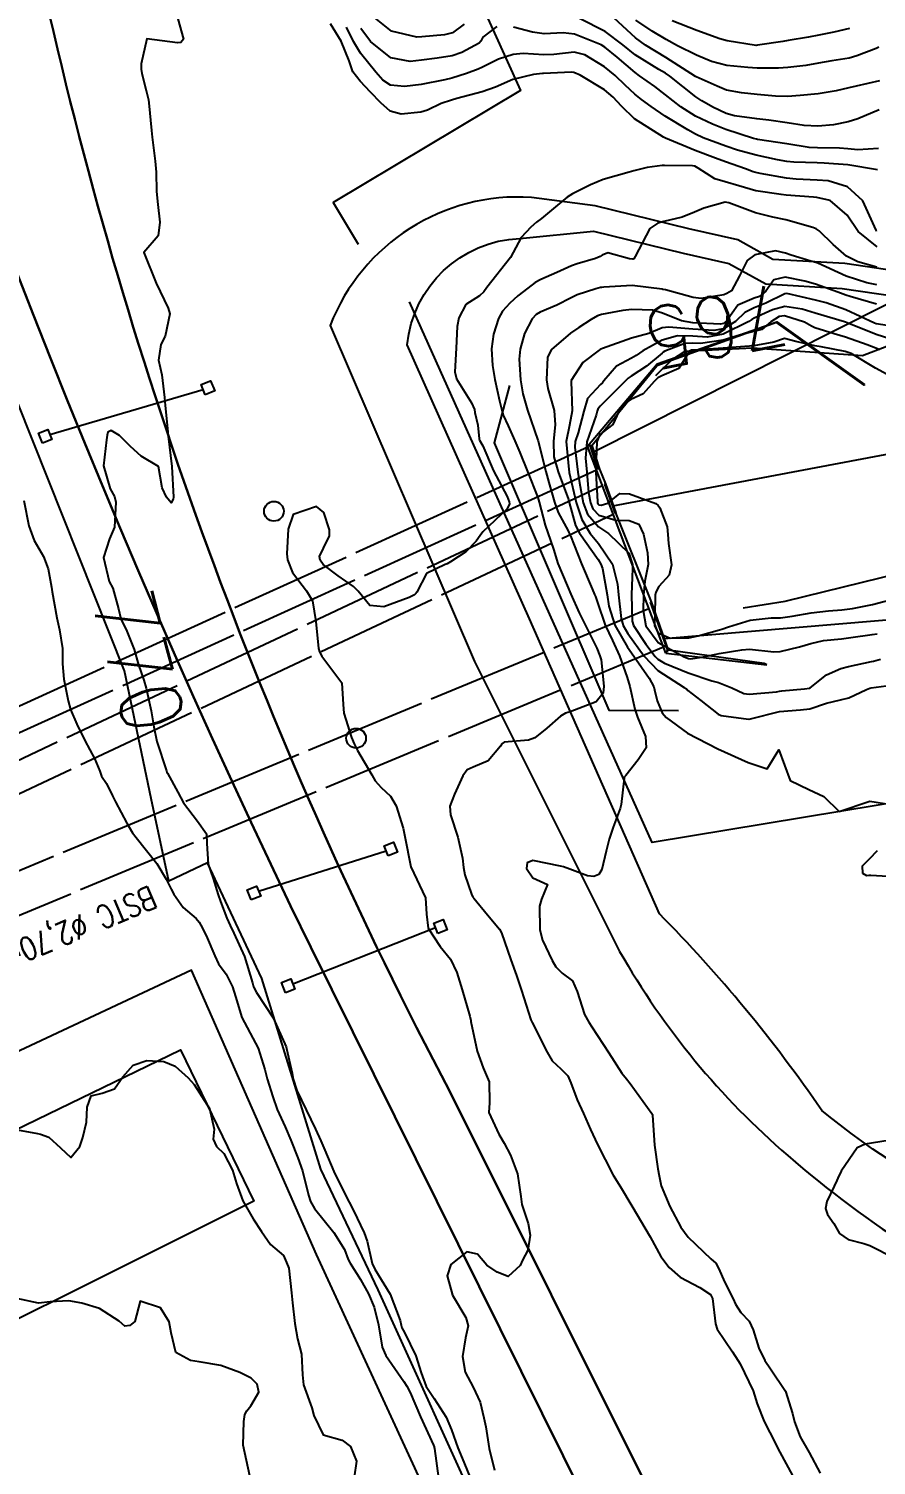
# Model space of a CAD drawing. Header units: metres. Extents: x 318500 to 325275, y 7408834 to 7428799.
# Drawn here: x 321606.7 to 321662.2, y 7423506.6 to 7423600.6 of the extents above; entities that cross this region are included whole.
import ezdxf
from ezdxf.enums import TextEntityAlignment as Align

# ---------------------------------------------------------------- set-up
doc = ezdxf.new("R2010")
doc.units = ezdxf.units.M
doc.header["$MEASUREMENT"] = 0
doc.linetypes.add('CONTINUO', pattern=[0])
doc.linetypes.add('TRACEJADO', pattern=[8.7, 8, -0.7])
for name, color, linetype in [('BUEIRO', 151, 'Continuous'), ('Cotas', 45, 'Continuous'), ('Curvas de Nivel 1m', 11, 'Continuous'), ('Curvas de Nivel 5m', 15, 'Continuous'), ('Divisas', 45, 'Continuous'), ('Hidrografia', 140, 'Continuous'), ('Linha Férrea', 20, 'Continuous'), ('Pontes_Viadutos_Tubos', 190, 'Continuous'), ('Postes', 20, 'Continuous'), ('Pórticos', 45, 'Continuous'), ('Subestação Elétrica', 143, 'Continuous'), ('TEXTO', 45, 'Continuous'), ('Vias Secundárias', 230, 'Continuous')]:
    doc.layers.add(name, color=color, linetype=linetype)
doc.styles.add('ROMANS', font='romans', dxfattribs={"height": 0.2})
doc.styles.add('Style-STANDARD', font='STANDARD.shx')

msp = doc.modelspace()

# ---------------------------------------------------------------- linework, layer by layer
at = {"layer": 'BUEIRO', "linetype": 'TRACEJADO', "flags": 128}
for points in [[(321643.335, 7423573.228), (321591.896, 7423549.808)], [(321643.903, 7423571.728), (321592.638, 7423548.387)], [(321593.458, 7423546.816), (321644.279, 7423570.734)], [(321594.385, 7423545.042), (321644.993, 7423568.849)], [(321592.916, 7423540.023), (321647.328, 7423562.679)], [(321594.048, 7423537.57), (321648.284, 7423560.152)]]:
    msp.add_lwpolyline(points, dxfattribs=at)
at = {"layer": 'BUEIRO', "linetype": 'CONTINUO'}
for points in [[(321661.46, 7423577.345, 765.848), (321661.425, 7423577.298, 761.31), (321655.68, 7423581.404, 761.557), (321647.841, 7423578.55, 761.716)], [(321647.864, 7423578.702, 765.9), (321655.701, 7423581.437, 766.039), (321655.68, 7423581.404, 761.557)], [(321655.701, 7423581.437, 766.039), (321661.46, 7423577.345, 765.848)], [(321643.492, 7423573.334, 763.616), (321643.307, 7423573.302, 765.243), (321647.864, 7423578.702, 765.9)], [(321643.591, 7423573.341, 761.716), (321647.841, 7423578.55, 761.716), (321647.864, 7423578.702, 765.9)], [(321648.438, 7423559.746, 765.242), (321643.307, 7423573.302, 765.243)], [(321643.492, 7423573.334, 763.616), (321643.591, 7423573.341, 761.716), (321644.089, 7423571.792, 761.716), (321644.003, 7423571.782, 763.617)], [(321644.003, 7423571.782, 763.617), (321643.492, 7423573.334, 763.616)], [(321644.089, 7423571.792, 761.716), (321644.483, 7423570.83, 761.716)], [(321644.416, 7423570.81, 764.612), (321644.483, 7423570.83, 761.716), (321645.174, 7423568.934, 761.618), (321645.118, 7423568.88, 764.614)], [(321644.416, 7423570.81, 764.612), (321645.118, 7423568.88, 764.614)], [(321647.501, 7423563.103, 761.618), (321645.174, 7423568.934, 761.618)], [(321648.558, 7423559.917, 764.665), (321648.617, 7423559.946, 761.618), (321647.501, 7423563.103, 761.618), (321647.423, 7423563.084, 764.662)], [(321647.423, 7423563.084, 764.662), (321648.558, 7423559.917, 764.665)], [(321648.438, 7423559.746, 765.242), (321648.558, 7423559.917, 764.665)], [(321648.438, 7423559.746, 765.242), (321655.054, 7423558.981, 762.887)], [(321655.054, 7423558.981, 762.887), (321654.886, 7423559.075, 761.955), (321648.617, 7423559.946, 761.618)]]:
    msp.add_polyline3d(points, dxfattribs=at)
at = {"layer": 'Curvas de Nivel 1m', "flags": 128}
for points, elevation in [([(321635.239, 7423600.938), (321634.46, 7423600.365), (321633.943, 7423600.243), (321632.455, 7423600.107), (321632.123, 7423600.085), (321630.461, 7423600.484), (321628.839, 7423601.795)], 773), ([(321662.399, 7423595.315), (321661.021, 7423594.733), (321660.388, 7423594.549), (321659.417, 7423594.352), (321658.383, 7423594.251), (321657.497, 7423594.299), (321656.386, 7423594.466), (321655.189, 7423594.641), (321654.389, 7423594.736), (321652.937, 7423594.927), (321652.394, 7423595.082), (321651.521, 7423595.493), (321650.806, 7423595.906), (321650.407, 7423596.178), (321648.701, 7423597.527), (321648.423, 7423597.721), (321647.989, 7423597.974), (321646.44, 7423598.921), (321645.622, 7423599.572), (321644.463, 7423600.46), (321642.785, 7423601.297)], 773), ([(321662.428, 7423597.222), (321660.905, 7423596.875), (321660.414, 7423596.759), (321659.603, 7423596.573), (321658.41, 7423596.371), (321657.246, 7423596.255), (321656.408, 7423596.204), (321655.624, 7423596.222), (321654.409, 7423596.34), (321653.385, 7423596.44), (321652.411, 7423596.621), (321651.793, 7423596.869), (321650.42, 7423597.49), (321650.38, 7423597.51), (321648.438, 7423598.743), (321647.114, 7423599.55), (321646.457, 7423600.033), (321644.761, 7423601.586)], 774), ([(321660.469, 7423600.657), (321659.446, 7423600.404), (321658.462, 7423600.222), (321657.777, 7423600.093), (321656.456, 7423599.857), (321656.094, 7423599.795), (321654.452, 7423599.553), (321654.354, 7423599.549), (321652.456, 7423599.848), (321651.969, 7423599.976), (321650.465, 7423600.515), (321648.845, 7423601.156)], 776), ([(321662.307, 7423591.394), (321660.353, 7423591.717), (321658.804, 7423591.843), (321658.355, 7423591.852), (321656.824, 7423591.892), (321656.355, 7423591.94), (321655.746, 7423592.047), (321654.354, 7423592.351), (321653.142, 7423592.685), (321652.362, 7423592.948), (321650.878, 7423593.502), (321650.373, 7423593.733), (321649.885, 7423594.007), (321648.391, 7423594.912), (321647.468, 7423595.544), (321646.853, 7423596.002), (321646.408, 7423596.359), (321645.775, 7423596.931), (321645.111, 7423597.58), (321644.428, 7423598.131), (321643.123, 7423598.92), (321642.442, 7423599.109), (321641.113, 7423598.956), (321640.439, 7423598.92), (321639.096, 7423599.005), (321638.439, 7423598.954), (321637.476, 7423598.638), (321636.426, 7423598.115), (321636.14, 7423597.979), (321635.381, 7423597.706), (321634.417, 7423597.399), (321633.973, 7423597.284), (321632.412, 7423596.993), (321631.323, 7423596.848), (321630.412, 7423596.935), (321629.902, 7423597.265), (321629.436, 7423597.785), (321628.439, 7423599.04), (321627.984, 7423599.805), (321627.528, 7423600.746)], 771), ([(321637.367, 7423600.781), (321636.456, 7423600.08), (321636.323, 7423599.821), (321636.21, 7423599.694), (321635.079, 7423599.072), (321634.437, 7423598.858), (321633.465, 7423598.704), (321632.432, 7423598.583), (321631.69, 7423598.499), (321630.434, 7423598.73), (321629.099, 7423599.79), (321628.463, 7423600.648)], 772), ([(321662.364, 7423592.785), (321661.013, 7423592.714), (321660.364, 7423592.776), (321659.802, 7423592.816), (321658.364, 7423592.829), (321657.825, 7423592.869), (321656.367, 7423593.094), (321654.432, 7423593.387), (321654.369, 7423593.398), (321654.183, 7423593.453), (321652.378, 7423594.033), (321651.5, 7423594.377), (321650.391, 7423594.913), (321649.418, 7423595.52), (321648.408, 7423596.3), (321647.715, 7423596.843), (321646.719, 7423597.556), (321646.423, 7423597.78), (321645.242, 7423598.774), (321644.448, 7423599.437), (321644.194, 7423599.593), (321642.46, 7423600.286), (321641.71, 7423600.372), (321640.46, 7423600.301), (321639.697, 7423600.416), (321638.466, 7423600.735)], 772), ([(321662.28, 7423586.349), (321661.032, 7423587.363), (321660.306, 7423588.419), (321659.202, 7423589.387), (321658.323, 7423589.593), (321658.11, 7423589.616), (321656.325, 7423589.738), (321655.986, 7423589.771), (321654.326, 7423590.019), (321653.214, 7423590.352), (321652.331, 7423590.603), (321651.641, 7423590.799), (321650.562, 7423591.507), (321650.342, 7423591.628), (321650.19, 7423591.664), (321648.342, 7423591.68), (321648.198, 7423591.676), (321647.221, 7423591.547), (321646.338, 7423591.34), (321646.026, 7423591.254), (321644.332, 7423590.755), (321643.512, 7423590.414), (321642.322, 7423589.83), (321641.966, 7423589.615), (321641.08, 7423588.856), (321640.299, 7423588.214), (321639.965, 7423587.975), (321639.589, 7423587.651), (321638.969, 7423586.971), (321638.26, 7423585.66), (321636.726, 7423583.683), (321636.514, 7423583.408), (321636.232, 7423583.15), (321635.349, 7423582.577), (321634.871, 7423581.71), (321634.78, 7423581.133), (321634.698, 7423579.712), (321634.628, 7423578.176), (321634.733, 7423577.711), (321635.705, 7423576.128), (321635.903, 7423575.693), (321635.938, 7423575.502), (321636.12, 7423574.68), (321636.209, 7423573.786), (321636.244, 7423573.688), (321636.46, 7423573.329), (321637.149, 7423571.674), (321638.055, 7423570.001), (321638.173, 7423569.659), (321638.189, 7423569.519), (321638.045, 7423569.192), (321636.462, 7423567.684), (321636.268, 7423567.445), (321636.021, 7423567.07), (321635.336, 7423566.375), (321634.327, 7423565.715), (321634.12, 7423565.596), (321633.997, 7423565.547), (321632.764, 7423564.956), (321632.124, 7423563.738), (321632.067, 7423563.641), (321631.968, 7423563.569), (321631.621, 7423563.399), (321629.96, 7423562.775), (321629.043, 7423562.866), (321628.278, 7423563.795), (321627.975, 7423564.105), (321626.985, 7423564.81), (321625.996, 7423565.559), (321625.794, 7423565.823), (321625.76, 7423566.067), (321626.012, 7423566.621), (321626.404, 7423567.436), (321626.417, 7423567.816), (321626.041, 7423568.949), (321625.569, 7423569.351), (321624.04, 7423568.817), (321623.715, 7423567.855), (321623.613, 7423566.249), (321623.671, 7423565.855), (321623.988, 7423565.024), (321624.915, 7423563.836), (321625.306, 7423563.172), (321625.527, 7423561.826), (321625.695, 7423560.052), (321625.757, 7423559.822), (321625.916, 7423559.557), (321627.214, 7423557.807), (321627.309, 7423556.372), (321627.346, 7423555.805), (321627.846, 7423554.221), (321628.018, 7423553.797), (321628.254, 7423553.373), (321629.189, 7423551.779), (321629.409, 7423551.379), (321629.802, 7423550.937), (321630.408, 7423550.372), (321630.778, 7423549.755), (321631.233, 7423548.283), (321631.343, 7423547.746), (321631.73, 7423545.74), (321632.698, 7423543.73), (321632.769, 7423542.654), (321632.879, 7423541.728), (321633.662, 7423540.542), (321634.341, 7423539.71), (321634.759, 7423538.821), (321635.096, 7423537.698), (321635.604, 7423535.964), (321635.662, 7423535.689), (321635.671, 7423535.617), (321636.074, 7423533.682), (321636.466, 7423532.584), (321636.873, 7423531.67), (321636.9, 7423530.299), (321636.839, 7423529.67), (321637.499, 7423528.244), (321637.845, 7423527.656), (321638.26, 7423526.874), (321638.729, 7423525.647), (321638.932, 7423524.161), (321639.015, 7423523.644), (321639.421, 7423522.392), (321639.545, 7423521.638), (321639.4, 7423520.653), (321639.05, 7423519.987), (321638.888, 7423519.645), (321638.12, 7423518.911), (321637.383, 7423519.214), (321636.722, 7423519.67), (321636.099, 7423520.381), (321635.398, 7423520.539), (321634.362, 7423519.705), (321634.125, 7423518.963), (321634.456, 7423517.704), (321635.338, 7423516.239), (321635.484, 7423515.688), (321635.322, 7423514.896), (321635.125, 7423513.693), (321635.295, 7423512.663), (321635.823, 7423511.682), (321636.278, 7423510.687), (321636.515, 7423509.671), (321636.651, 7423509.069), (321636.86, 7423507.666), (321637.209, 7423506.236)], 769), ([(321662.265, 7423585.012), (321661.018, 7423585.363), (321660.274, 7423585.747), (321659.406, 7423586.508), (321658.483, 7423587.397), (321658.292, 7423587.54), (321658.07, 7423587.626), (321656.3, 7423588.112), (321655.454, 7423588.287), (321654.307, 7423588.585), (321652.566, 7423589.226), (321652.317, 7423589.268), (321650.931, 7423588.881), (321650.307, 7423588.63), (321649.518, 7423588.302), (321648.297, 7423588.004), (321647.922, 7423587.909), (321647.384, 7423587.544), (321646.43, 7423585.716), (321646.353, 7423585.559), (321646.288, 7423585.541), (321646.27, 7423585.542), (321646.251, 7423585.542), (321646.067, 7423585.563), (321644.641, 7423585.959), (321644.263, 7423585.804), (321644.131, 7423585.722), (321643.828, 7423585.594), (321642.631, 7423585.232), (321642.255, 7423585.099), (321641.296, 7423584.67), (321640.246, 7423584.214), (321639.879, 7423584.008), (321639.396, 7423583.648), (321638.747, 7423583.141), (321638.225, 7423582.674), (321637.748, 7423582.136), (321637.477, 7423581.671), (321637.145, 7423580.626), (321637.019, 7423579.677), (321637.088, 7423578.591), (321637.232, 7423577.674), (321637.549, 7423576.259), (321637.693, 7423575.667), (321637.792, 7423575.331), (321638.12, 7423574.628), (321638.554, 7423573.656), (321638.872, 7423572.878), (321639.379, 7423571.647), (321640.055, 7423569.944), (321640.144, 7423569.639), (321640.529, 7423568.127), (321640.709, 7423567.63), (321641.076, 7423566.562), (321641.36, 7423565.62), (321641.978, 7423564.17), (321642.227, 7423563.606), (321642.755, 7423562.395), (321643.155, 7423561.592), (321643.927, 7423560.062), (321644.121, 7423559.578), (321644.194, 7423559.299), (321644.376, 7423557.575), (321644.341, 7423557.12), (321643.88, 7423556.559), (321642.164, 7423555.896), (321641.872, 7423555.807), (321641.545, 7423555.615), (321640.647, 7423554.84), (321639.848, 7423554.198), (321639.439, 7423554.052), (321637.844, 7423553.924), (321637.692, 7423553.813), (321637.612, 7423553.663), (321636.807, 7423552.693), (321635.819, 7423552.276), (321635.418, 7423552.094), (321635.141, 7423551.7), (321634.602, 7423550.511), (321634.288, 7423549.713), (321634.331, 7423549.163), (321634.815, 7423547.704), (321635.122, 7423546.317), (321635.189, 7423545.698), (321635.264, 7423545.236), (321635.713, 7423543.958), (321635.795, 7423543.773), (321635.854, 7423543.688), (321636.765, 7423542.603), (321637.546, 7423541.662), (321637.676, 7423541.423), (321638.295, 7423539.654), (321638.652, 7423538.638), (321638.986, 7423537.646), (321639.601, 7423535.731), (321639.633, 7423535.64), (321639.675, 7423535.563), (321640.662, 7423533.624), (321640.998, 7423533.052), (321641.559, 7423532.511), (321642.01, 7423532.059), (321642.213, 7423531.6), (321642.642, 7423530.485), (321643.044, 7423529.587), (321643.505, 7423528.556), (321643.971, 7423527.575), (321644.467, 7423526.584), (321644.999, 7423525.565), (321645.459, 7423524.799), (321646.215, 7423523.548), (321647.41, 7423521.53), (321648.115, 7423520.237), (321648.657, 7423519.511), (321649.381, 7423518.887), (321650.659, 7423518.199), (321651.364, 7423517.743), (321651.502, 7423517.478), (321651.685, 7423515.817), (321651.798, 7423515.473), (321652.794, 7423513.982), (321653.143, 7423513.453), (321653.306, 7423513.192), (321654.16, 7423511.437), (321654.426, 7423510.587), (321654.872, 7423509.426), (321655.249, 7423508.696), (321655.898, 7423507.413), (321656.724, 7423505.888)], 768), ([(321662.248, 7423583.862), (321661.611, 7423583.995), (321660.256, 7423584.438), (321658.393, 7423585.274), (321658.269, 7423585.32), (321657.935, 7423585.405), (321656.652, 7423585.803), (321656.275, 7423585.939), (321655.611, 7423586.102), (321654.274, 7423585.835), (321653.759, 7423585.458), (321653.267, 7423584.453), (321652.747, 7423583.472), (321652.423, 7423583.291), (321652.236, 7423583.204), (321650.761, 7423582.973), (321650.233, 7423583.035), (321648.414, 7423583.528), (321648.241, 7423583.569), (321648.19, 7423583.582), (321646.244, 7423583.827), (321644.37, 7423583.717), (321644.241, 7423583.699), (321644.15, 7423583.682), (321643.852, 7423583.594), (321642.634, 7423583.206), (321642.231, 7423583.017), (321641.308, 7423582.54), (321640.217, 7423582.078), (321639.945, 7423581.912), (321639.695, 7423581.645), (321639.176, 7423580.674), (321638.889, 7423579.653), (321638.838, 7423578.996), (321638.915, 7423577.652), (321639.071, 7423576.726), (321639.369, 7423575.648), (321640.06, 7423573.691), (321640.08, 7423573.64), (321640.108, 7423573.539), (321640.57, 7423571.633), (321640.775, 7423570.924), (321641.147, 7423569.624), (321641.378, 7423568.955), (321642.032, 7423567.764), (321642.075, 7423567.654), (321642.099, 7423567.609), (321642.205, 7423567.43), (321642.926, 7423565.596), (321643.613, 7423563.948), (321643.77, 7423563.583), (321643.832, 7423563.446), (321643.965, 7423563.063), (321644.466, 7423561.575), (321644.935, 7423560.57), (321645.399, 7423559.565), (321645.899, 7423558.145), (321646.077, 7423557.557), (321646.402, 7423556.079), (321646.581, 7423555.549), (321647.113, 7423554.279), (321647.146, 7423553.54), (321646.622, 7423552.754), (321645.813, 7423551.733), (321645.737, 7423551.635), (321645.709, 7423551.561), (321645.515, 7423549.841), (321645.454, 7423549.563), (321644.996, 7423548.343), (321644.723, 7423547.57), (321644.539, 7423546.781), (321644.244, 7423545.575), (321644.052, 7423545.252), (321643.725, 7423545.118), (321643.308, 7423545.168), (321642.159, 7423545.604), (321641.732, 7423545.746), (321641.547, 7423545.799), (321639.738, 7423546.172), (321639.36, 7423546.02), (321639.306, 7423545.644), (321639.724, 7423545.036), (321640.693, 7423544.599), (321640.306, 7423543.631), (321640.172, 7423543.164), (321640.184, 7423541.632), (321640.353, 7423540.947), (321640.99, 7423539.62), (321641.238, 7423539.208), (321641.642, 7423538.782), (321642.323, 7423538.286), (321642.64, 7423537.595), (321643.119, 7423536.076), (321643.39, 7423535.583), (321643.595, 7423535.276), (321644.707, 7423533.569), (321645.557, 7423532.241), (321645.854, 7423531.856), (321646.098, 7423531.552), (321647.521, 7423529.594), (321647.557, 7423529.529), (321647.568, 7423529.481), (321647.697, 7423527.527), (321647.913, 7423525.962), (321647.996, 7423525.522), (321648.127, 7423524.853), (321648.691, 7423523.511), (321649.42, 7423522.15), (321649.894, 7423521.495), (321651.396, 7423520.072), (321651.714, 7423519.795), (321651.894, 7423519.472), (321652.309, 7423518.533), (321652.857, 7423517.458), (321653.011, 7423517.11), (321653.351, 7423516.56), (321653.906, 7423516.002), (321654.151, 7423515.438), (321654.53, 7423514.224), (321654.927, 7423513.426), (321655.302, 7423512.874), (321656.269, 7423511.41), (321656.731, 7423509.939), (321656.857, 7423509.404), (321657.245, 7423508.423), (321657.817, 7423507.391), (321658.556, 7423506.033)], 767), ([(321662.229, 7423582.606), (321660.511, 7423583.092), (321660.237, 7423583.186), (321659.705, 7423583.378), (321658.248, 7423583.901), (321657.552, 7423584.109), (321656.254, 7423584.374), (321655.503, 7423584.186), (321654.98, 7423583.443), (321654.575, 7423583.106), (321654.233, 7423582.988), (321653.164, 7423582.528), (321652.418, 7423581.477), (321652.208, 7423581.322), (321652.015, 7423581.29), (321650.209, 7423581.384), (321649.465, 7423581.517), (321648.217, 7423582.013), (321647.562, 7423582.198), (321646.22, 7423582.24), (321645.614, 7423582.174), (321644.215, 7423581.93), (321643.963, 7423581.844), (321643.557, 7423581.597), (321642.743, 7423581.066), (321642.201, 7423580.704), (321640.953, 7423579.629), (321640.693, 7423579.121), (321640.617, 7423577.633), (321640.701, 7423577.083), (321641.122, 7423575.625), (321641.188, 7423574.691), (321641.071, 7423573.626), (321641.112, 7423572.607), (321641.381, 7423571.62), (321642.053, 7423569.796), (321642.102, 7423569.609), (321642.531, 7423568.098), (321642.778, 7423567.599), (321644.005, 7423565.884), (321644.188, 7423565.578), (321644.282, 7423565.291), (321644.587, 7423563.574), (321644.711, 7423562.824), (321645.103, 7423561.568), (321645.928, 7423560.126), (321646.336, 7423559.554), (321647.341, 7423558.096), (321647.644, 7423557.534), (321647.698, 7423557.343), (321647.881, 7423556.614), (321648.189, 7423555.841), (321648.45, 7423555.521), (321649.855, 7423554.504), (321651.84, 7423553.48), (321653.827, 7423552.593), (321655.083, 7423552.169), (321655.84, 7423553.42), (321656.573, 7423551.412), (321657.804, 7423550.816), (321658.779, 7423550.365), (321659.79, 7423549.37), (321661.797, 7423550.052), (321663.299, 7423549.821)], 766), ([(321663.163, 7423580.299), (321662.203, 7423580.602), (321660.318, 7423581.369), (321660.211, 7423581.418), (321660.14, 7423581.443), (321658.219, 7423582.011), (321657.37, 7423582.266), (321656.225, 7423582.437), (321655.425, 7423582.235), (321654.213, 7423581.678), (321654.07, 7423581.594), (321653.873, 7423581.455), (321652.202, 7423580.639), (321651.152, 7423580.448), (321650.2, 7423580.503), (321649.198, 7423580.522), (321648.197, 7423580.248), (321646.941, 7423579.549), (321646.498, 7423579.242), (321646.183, 7423579.067), (321645.214, 7423578.535), (321644.385, 7423577.578), (321644.285, 7423577.452), (321644.156, 7423577.345), (321643.309, 7423576.426), (321643.07, 7423575.596), (321642.686, 7423574.171), (321642.503, 7423573.604), (321642.479, 7423573.229), (321642.671, 7423571.601), (321642.776, 7423570.893), (321643.035, 7423569.595), (321643.309, 7423568.857), (321644.034, 7423568.007), (321644.679, 7423567.574), (321646.011, 7423566.292), (321646.253, 7423565.556), (321646.262, 7423565.29), (321646.193, 7423563.557), (321646.23, 7423561.833), (321646.325, 7423561.554), (321647.135, 7423560.339), (321647.737, 7423559.533), (321647.917, 7423559.343), (321648.347, 7423559.09), (321649.904, 7423558.445), (321651.442, 7423557.939), (321651.895, 7423557.821), (321652.769, 7423557.467), (321653.538, 7423557.107), (321653.886, 7423557.051), (321655.684, 7423557.219), (321655.888, 7423557.247), (321656.039, 7423557.268), (321657.528, 7423557.404), (321657.843, 7423557.448), (321657.891, 7423557.483), (321658.962, 7423558.326), (321659.91, 7423558.736), (321660.409, 7423558.868), (321661.918, 7423559.19), (321662.049, 7423559.218), (321662.489, 7423559.341)], 764), ([(321662.463, 7423579.616), (321662.194, 7423579.709), (321661.625, 7423579.926), (321660.201, 7423580.427), (321659.47, 7423580.648), (321658.207, 7423581.058), (321657.97, 7423581.166), (321657.527, 7423581.41), (321656.216, 7423581.844), (321655.86, 7423581.789), (321655.325, 7423581.439), (321654.718, 7423580.932), (321654.204, 7423580.805), (321653.337, 7423580.599), (321652.198, 7423580.235), (321650.716, 7423580.023), (321650.195, 7423580.047), (321649.681, 7423580.029), (321648.372, 7423579.528), (321648.262, 7423579.456), (321648.188, 7423579.394), (321647.172, 7423578.548), (321646.165, 7423577.884), (321645.971, 7423577.755), (321645.77, 7423577.564), (321644.977, 7423576.742), (321644.135, 7423575.915), (321643.987, 7423575.728), (321643.946, 7423575.583), (321643.87, 7423575.326), (321643.272, 7423573.593), (321643.178, 7423572.51), (321643.255, 7423571.592), (321643.383, 7423570.268), (321643.501, 7423569.588), (321643.649, 7423569.189), (321644.042, 7423568.773), (321645.162, 7423568.446), (321646.039, 7423568.43), (321646.677, 7423568.191), (321646.979, 7423567.546), (321647.234, 7423566.32), (321647.274, 7423565.541), (321647.068, 7423564.459), (321646.969, 7423563.545), (321646.948, 7423562.534), (321647.121, 7423561.542), (321647.934, 7423560.441), (321649.636, 7423559.504), (321649.918, 7423559.394), (321650.049, 7423559.368), (321650.799, 7423559.491), (321651.727, 7423559.678), (321651.924, 7423559.714), (321653.419, 7423559.967), (321653.928, 7423559.999), (321655.513, 7423559.839), (321655.926, 7423559.845), (321657.188, 7423560.154), (321657.935, 7423560.384), (321658.758, 7423560.567), (321659.94, 7423560.686), (321660.544, 7423560.76), (321661.944, 7423560.976), (321662.288, 7423561.002)], 763), ([(321664.135, 7423577.346), (321662.176, 7423578.398), (321660.577, 7423579.366), (321660.191, 7423579.505), (321658.608, 7423579.808), (321658.195, 7423579.867), (321656.942, 7423580.163), (321656.199, 7423580.347), (321655.52, 7423580.113), (321654.194, 7423579.866), (321652.46, 7423579.743), (321652.192, 7423579.713), (321650.271, 7423579.589), (321650.191, 7423579.594), (321650.112, 7423579.589), (321649.985, 7423579.512), (321649.296, 7423578.396), (321648.166, 7423577.907), (321647.913, 7423577.785), (321647.668, 7423577.537), (321646.958, 7423576.737), (321646.142, 7423576.359), (321645.66, 7423576.042), (321645.367, 7423575.568), (321644.973, 7423574.72), (321644.115, 7423574.053), (321643.911, 7423573.583), (321643.847, 7423571.82), (321643.856, 7423571.583), (321643.956, 7423569.677), (321643.97, 7423569.581), (321643.992, 7423569.523), (321644.049, 7423569.464), (321644.199, 7423569.428), (321644.635, 7423569.574), (321645.433, 7423570.192), (321646.059, 7423570.173), (321647.774, 7423569.534), (321647.934, 7423569.417), (321648.047, 7423569.251), (321648.52, 7423568.011), (321648.569, 7423567.522), (321648.608, 7423566.934), (321648.81, 7423565.518), (321648.664, 7423564.846), (321647.979, 7423564.108), (321647.773, 7423563.733), (321647.744, 7423563.533), (321647.73, 7423563.296), (321647.686, 7423561.534), (321647.943, 7423561.077), (321648.72, 7423560.736), (321649.939, 7423560.741), (321650.565, 7423560.87), (321651.947, 7423561.276), (321652.102, 7423561.323), (321652.542, 7423561.471), (321653.955, 7423561.908), (321655.335, 7423562.057), (321655.956, 7423562.067), (321656.703, 7423562.164), (321657.96, 7423562.395), (321659.099, 7423562.521), (321659.962, 7423562.575), (321660.663, 7423562.663), (321661.966, 7423562.93), (321663.462, 7423563.328)], 762), ([(321606.398, 7423569.731), (321606.72, 7423568.08), (321607.066, 7423567.129), (321607.69, 7423566.065), (321607.988, 7423565.256), (321608.207, 7423564.058), (321608.259, 7423563.763), (321608.545, 7423562.054), (321608.72, 7423561.264), (321608.915, 7423560.05), (321608.92, 7423559.035), (321609.018, 7423558.049), (321609.293, 7423556.629), (321609.45, 7423556.044), (321609.856, 7423555.1), (321610.382, 7423554.032), (321611.046, 7423552.797), (321611.368, 7423552.017), (321611.485, 7423551.693), (321611.802, 7423551.207), (321612.191, 7423550.401), (321612.389, 7423550.001), (321613.149, 7423548.61), (321613.518, 7423547.984), (321613.755, 7423547.676), (321615.099, 7423545.966), (321615.72, 7423544.943), (321616.051, 7423544.292), (321616.225, 7423543.952), (321616.835, 7423543.08), (321617.687, 7423542.373), (321617.88, 7423542.124), (321617.98, 7423541.925), (321618.332, 7423541.258), (321618.891, 7423539.911), (321619.132, 7423539.395), (321619.638, 7423538.73), (321620.064, 7423537.896), (321620.249, 7423537.265), (321620.671, 7423535.889), (321621.575, 7423534.21), (321621.744, 7423533.877), (321622.166, 7423532.481), (321622.339, 7423531.868), (321622.711, 7423530.684), (321622.987, 7423529.858), (321623.503, 7423528.732), (321623.885, 7423527.844), (321624.328, 7423526.687), (321624.639, 7423525.832), (321625.032, 7423524.24), (321625.159, 7423523.824), (321625.433, 7423523.384), (321626.706, 7423521.807), (321627.399, 7423520.699), (321627.638, 7423520.042), (321627.758, 7423519.794), (321628.438, 7423518.72), (321628.957, 7423517.776), (321629.347, 7423516.923), (321629.611, 7423515.766), (321629.854, 7423514.3), (321630.093, 7423513.758), (321631.285, 7423512.044), (321631.47, 7423511.738), (321631.694, 7423511.316), (321632.367, 7423509.729), (321633.232, 7423507.884), (321633.267, 7423507.756), (321633.275, 7423507.719), (321633.298, 7423507.65), (321633.557, 7423505.715)], 771), ([(321662.278, 7423546.809), (321661.744, 7423546.261), (321661.297, 7423545.786), (321661.325, 7423545.346), (321661.573, 7423545.187), (321661.729, 7423545.201), (321661.854, 7423545.214), (321663.728, 7423545.09)], 766), ([(321605.498, 7423528.606), (321607.28, 7423528.276), (321607.493, 7423528.239), (321608.021, 7423528.052), (321608.798, 7423527.355), (321609.477, 7423526.725), (321610.069, 7423527.44), (321610.251, 7423528.022), (321610.49, 7423529.035), (321610.547, 7423530.02), (321610.804, 7423530.744), (321611.534, 7423530.927), (321612.331, 7423531.206), (321612.883, 7423531.99), (321613.558, 7423532.771), (321614.458, 7423533.074), (321615.56, 7423532.997), (321616.314, 7423532.706), (321617.161, 7423531.936), (321617.543, 7423531.495), (321618.554, 7423529.914), (321618.85, 7423528.56), (321618.789, 7423527.911), (321619.008, 7423527.43), (321619.481, 7423526.976), (321620.069, 7423525.894), (321620.325, 7423525.023), (321620.738, 7423523.887), (321621.422, 7423522.696), (321621.968, 7423521.872), (321622.55, 7423521.007), (321623.394, 7423520.292), (321623.536, 7423519.992), (321623.592, 7423519.847), (321623.752, 7423519.477), (321623.918, 7423517.842), (321623.989, 7423517.202), (321624.147, 7423515.838), (321624.317, 7423514.832), (321624.581, 7423513.831), (321624.648, 7423512.472), (321624.715, 7423511.828), (321625.257, 7423510.318), (321625.387, 7423509.818), (321625.986, 7423508.557), (321627.234, 7423508.204), (321627.793, 7423507.784), (321628.17, 7423506.826), (321628.035, 7423505.782)], 772), ([(321662.997, 7423527.833), (321661.502, 7423527.582), (321660.978, 7423527.348), (321659.928, 7423525.814), (321659.703, 7423525.367), (321659.628, 7423525.207), (321659.462, 7423524.841), (321658.981, 7423523.843), (321658.903, 7423523.378), (321659.034, 7423522.974), (321659.43, 7423522.393), (321659.801, 7423521.742), (321660.389, 7423521.355), (321661.416, 7423521.074), (321661.796, 7423520.955), (321663.402, 7423520.153)], 766), ([(321621.2, 7423505.87), (321620.761, 7423507.877), (321620.793, 7423509.424), (321620.866, 7423509.876), (321620.999, 7423510.128), (321621.259, 7423510.456), (321621.787, 7423511.35), (321621.675, 7423511.866), (321621.286, 7423512.265), (321620.53, 7423512.643), (321619.298, 7423513.09), (321617.885, 7423513.338), (321617.303, 7423513.431), (321616.358, 7423513.94), (321616.032, 7423515.234), (321615.914, 7423515.944), (321615.344, 7423516.868), (321614.017, 7423517.302), (321613.665, 7423515.975), (321613.327, 7423515.712), (321613.001, 7423515.659), (321612.634, 7423515.99), (321611.342, 7423516.818), (321610.194, 7423517.175), (321609.349, 7423517.328), (321608.127, 7423517.27), (321607.347, 7423517.183), (321605.943, 7423517.489)], 772)]:
    msp.add_lwpolyline(points, dxfattribs=dict(at, elevation=elevation))
at = {"layer": 'Curvas de Nivel 5m', "flags": 128}
for points, elevation in [([(321616.47, 7423601.293), (321616.841, 7423599.954), (321616.665, 7423599.739), (321616.446, 7423599.707), (321614.45, 7423599.98), (321614.069, 7423598.342), (321614.071, 7423597.985), (321614.13, 7423597.697), (321614.406, 7423596.584), (321614.561, 7423595.978), (321614.586, 7423595.789), (321614.758, 7423593.976), (321614.808, 7423593.531), (321615.002, 7423591.973), (321615.054, 7423591.252), (321615.086, 7423589.972), (321615.158, 7423589.121), (321615.29, 7423587.97), (321615.181, 7423587.066), (321614.26, 7423585.98), (321615.053, 7423583.972), (321615.852, 7423582.328), (321615.962, 7423581.962), (321615.649, 7423580.504), (321615.367, 7423579.968), (321615.215, 7423578.924), (321615.432, 7423577.967), (321615.609, 7423576.494), (321615.646, 7423575.965), (321615.824, 7423574.243), (321615.841, 7423573.963), (321616.08, 7423571.96), (321616.192, 7423569.958), (321616.183, 7423569.823), (321616.044, 7423569.579), (321615.739, 7423569.963), (321615.46, 7423570.565), (321615.203, 7423571.969), (321614.087, 7423572.647), (321613.374, 7423573.272), (321612.652, 7423574.002), (321612.105, 7423574.323), (321611.891, 7423574.225), (321611.848, 7423574.014), (321611.797, 7423573.714), (321611.602, 7423572.017), (321612.057, 7423570.5), (321612.33, 7423570.006), (321612.412, 7423569.637), (321612.333, 7423568.005), (321612.012, 7423567.241), (321611.608, 7423566.016), (321611.976, 7423564.434), (321612.217, 7423564.006), (321612.587, 7423562.638), (321612.736, 7423561.998), (321613.139, 7423561.193), (321613.616, 7423559.985), (321613.905, 7423558.974), (321614.26, 7423557.976), (321614.401, 7423557.459), (321614.737, 7423555.971), (321614.914, 7423554.91), (321615.111, 7423553.967), (321615.73, 7423552.042), (321615.766, 7423551.96), (321615.809, 7423551.876), (321616.483, 7423550.636), (321616.849, 7423549.944), (321617.772, 7423548.734), (321618.347, 7423547.921), (321618.388, 7423547.283), (321618.456, 7423545.919), (321618.789, 7423544.983), (321619.129, 7423543.909), (321619.266, 7423543.47), (321619.687, 7423542.399), (321619.902, 7423541.898), (321620.151, 7423541.417), (321620.851, 7423539.888), (321621.369, 7423538.146), (321621.445, 7423537.882), (321621.625, 7423537.517), (321622.72, 7423535.863), (321623.572, 7423533.959), (321623.601, 7423533.85), (321623.956, 7423532.246), (321624.03, 7423531.843), (321624.278, 7423531.1), (321624.884, 7423529.83), (321625.501, 7423528.571), (321625.844, 7423527.816), (321626.095, 7423527.203), (321626.691, 7423525.808), (321627.447, 7423524.291), (321627.705, 7423523.796), (321627.98, 7423523.243), (321628.692, 7423521.781), (321628.868, 7423521.242), (321629.197, 7423519.773), (321629.384, 7423519.403), (321630.393, 7423517.755), (321631.046, 7423516.032), (321631.104, 7423515.743), (321631.155, 7423515.57), (321631.325, 7423515.265), (321632.066, 7423513.732), (321632.419, 7423512.603), (321632.753, 7423511.725), (321633.268, 7423510.934), (321634.06, 7423509.708), (321634.41, 7423508.87), (321634.826, 7423507.696), (321635.216, 7423506.772), (321635.651, 7423505.683)], 770), ([(321662.245, 7423587.35), (321662.204, 7423587.438), (321661.34, 7423589.36), (321660.334, 7423590.29), (321659.061, 7423590.667), (321658.34, 7423590.728), (321656.974, 7423590.787), (321656.341, 7423590.852), (321654.621, 7423591.163), (321654.338, 7423591.221), (321654.16, 7423591.274), (321653.659, 7423591.46), (321652.347, 7423591.914), (321651.69, 7423592.15), (321650.357, 7423592.673), (321648.421, 7423593.478), (321648.369, 7423593.497), (321648.284, 7423593.531), (321646.388, 7423594.741), (321645.539, 7423595.573), (321644.988, 7423596.164), (321644.411, 7423596.646), (321642.825, 7423597.606), (321642.422, 7423597.771), (321642.25, 7423597.785), (321640.421, 7423597.706), (321640.36, 7423597.702), (321639.78, 7423597.65), (321638.416, 7423597.306), (321637.281, 7423596.811), (321636.408, 7423596.508), (321634.76, 7423596.071), (321634.402, 7423595.968), (321633.715, 7423595.73), (321632.823, 7423595.314), (321632.391, 7423595.171), (321631.107, 7423595.041), (321630.392, 7423595.244), (321629.764, 7423595.78), (321629.104, 7423596.487), (321628.414, 7423597.205), (321627.947, 7423597.805), (321627.701, 7423598.537), (321627.177, 7423599.813), (321626.467, 7423600.967)], 770), ([(321662.38, 7423599.422), (321662.206, 7423599.352), (321660.954, 7423598.855), (321660.44, 7423598.719), (321659.299, 7423598.525), (321658.435, 7423598.372), (321657.606, 7423598.239), (321656.43, 7423598.101), (321655.811, 7423598.054), (321654.429, 7423598.054), (321653.802, 7423598.087), (321652.431, 7423598.234), (321651.433, 7423598.497), (321650.441, 7423598.91), (321649.202, 7423599.522), (321648.456, 7423599.925), (321647.534, 7423600.474), (321646.475, 7423601.201)], 775), ([(321663.934, 7423581.051), (321662.21, 7423581.318), (321662.107, 7423581.351), (321660.223, 7423582.227), (321658.941, 7423582.678), (321658.232, 7423582.866), (321656.364, 7423583.302), (321656.238, 7423583.283), (321654.997, 7423582.673), (321654.224, 7423582.365), (321653.618, 7423582.06), (321653.01, 7423581.468), (321652.205, 7423580.981), (321651.588, 7423580.873), (321650.204, 7423580.956), (321648.629, 7423581.102), (321648.205, 7423581.038), (321647.326, 7423580.668), (321646.198, 7423580.362), (321644.301, 7423579.699), (321644.191, 7423579.653), (321644.146, 7423579.635), (321644.066, 7423579.591), (321643.006, 7423578.769), (321642.247, 7423577.609), (321642.243, 7423577.524), (321642.307, 7423575.607), (321642.121, 7423574.671), (321641.909, 7423573.613), (321642.082, 7423571.773), (321642.108, 7423571.61), (321642.115, 7423571.574), (321642.565, 7423569.602), (321642.937, 7423568.495), (321643.481, 7423567.588), (321644.02, 7423566.924), (321644.949, 7423565.571), (321645.281, 7423564.267), (321645.341, 7423563.566), (321645.507, 7423562.012), (321645.635, 7423561.563), (321645.942, 7423561.04), (321647.029, 7423559.543), (321647.906, 7423558.609), (321649.645, 7423557.504), (321649.788, 7423557.401), (321649.888, 7423557.3), (321650.727, 7423556.646), (321651.873, 7423555.746), (321652.06, 7423555.665), (321653.534, 7423555.455), (321653.869, 7423555.412), (321653.902, 7423555.417), (321653.976, 7423555.448), (321655.875, 7423555.931), (321657.259, 7423556.024), (321657.877, 7423556.105), (321658.967, 7423556.47), (321659.883, 7423556.693), (321660.431, 7423556.818), (321661.573, 7423557.353), (321661.797, 7423557.446), (321661.892, 7423557.467), (321663.525, 7423557.696)], 765)]:
    msp.add_lwpolyline(points, dxfattribs=dict(at, elevation=elevation))
at = {"layer": 'Divisas'}
for points in [[(321549.955, 7424228.446), (321554.972, 7424176.94), (321557.337, 7424160.949), (321562.892, 7424138.398), (321568.862, 7424112.827), (321569.47, 7424084.912), (321575.127, 7424019.549), (321579.879, 7423975.661), (321588.438, 7423976.499), (321587.076, 7423961.02), (321589.266, 7423928.967), (321589.677, 7423914.384), (321592.279, 7423903.548), (321592.828, 7423887.244), (321595.698, 7423852.683), (321597.996, 7423819.565), (321600.14, 7423779.854), (321601.488, 7423755.684), (321610.122, 7423705.794), (321622.803, 7423636.332), (321629.218, 7423617.989), (321638.93, 7423596.581), (321626.646, 7423589.267), (321628.28, 7423586.522)], [(321636.774, 7423502.241), (321629.595, 7423518.058), (321625.844, 7423525.952), (321621.977, 7423538.428), (321618.421, 7423546.004), (321615.891, 7423544.816), (321614.727, 7423550.216), (321612.976, 7423558.588), (321605.973, 7423576.186), (321597.034, 7423599.69), (321593.806, 7423609.526)], [(321699.975, 7423500), (321699.442, 7423501.329), (321702.762, 7423530.699), (321705.518, 7423554.993), (321677.482, 7423551.993), (321664.857, 7423550.212), (321647.546, 7423547.347), (321631.644, 7423582.745)]]:
    msp.add_lwpolyline(points, dxfattribs=at)
at = {"layer": 'Hidrografia', "elevation": 762}
msp.add_lwpolyline([(321653.509, 7423562.717), (321656.263, 7423563.157), (321663.803, 7423564.999), (321669.045, 7423568.99), (321678.054, 7423574.065), (321689.829, 7423575.1), (321700.869, 7423578.869), (321710.255, 7423580.893), (321717.747, 7423580.455), (321734.62, 7423584.03), (321739.036, 7423584.874), (321744.823, 7423582.212), (321738.047, 7423576.526), (321733.092, 7423572.095), (321730.743, 7423568.481), (321729.077, 7423558.675), (321726.892, 7423551.154), (321723.646, 7423540.816), (321720.434, 7423532.561), (321718.397, 7423524.586), (321719.406, 7423516.106), (321721.192, 7423510.321), (321723.732, 7423504.324), (321729.065, 7423500)], dxfattribs=at)
at = {"layer": 'Hidrografia'}
msp.add_lwpolyline([(321647.778, 7423577.918), (321648.824, 7423578.964), (321649.705, 7423579.514), (321654.112, 7423579.734), (321661.328, 7423579.239), (321666.093, 7423581.064)], dxfattribs=at)
at = {"layer": 'Linha Férrea'}
for points in [[(320633.193, 7425981.485, -0.144253), (320667.639, 7425757.297), (320661.433, 7425716.621), (320651.996, 7425654.77, 0.044457), (320649.575, 7425558.236, 0.007166), (320660.778, 7425427.6), (320675.907, 7425250.635, 0.073735), (320724.073, 7425068.395), (320788.137, 7424929.061, 0.286034), (321109.88, 7424719.195), (321168.411, 7424718.068, -0.038356), (321226.055, 7424712.321, -0.049041), (321292.995, 7424692.926, -0.183256), (321478.1, 7424525.296), (321489.412, 7424501.824), (321495.635, 7424487.265, -0.073205), (321521.849, 7424373.782), (321525.566, 7424337.031), (321536.4, 7424191.275), (321541.8, 7424109.541), (321567.8, 7423774.579), (321572.048, 7423724.699, 0.08675), (321625.181, 7423540.483), (321646.79, 7423496.959)], [(321646.79, 7423496.959), (321625.181, 7423540.483, -0.08675), (321572.048, 7423724.699), (321567.8, 7423774.579), (321541.8, 7424109.541), (321536.4, 7424191.275), (321525.566, 7424337.031), (321521.849, 7424373.782, 0.073205), (321495.635, 7424487.265), (321489.412, 7424501.824), (321478.1, 7424525.296, 0.183256), (321292.995, 7424692.926, 0.049041), (321226.055, 7424712.321, 0.038356), (321168.411, 7424718.068), (321109.88, 7424719.195, -0.286034), (320788.137, 7424929.061), (320724.073, 7425068.395, -0.073735), (320675.907, 7425250.635), (320660.778, 7425427.6, -0.007166), (320649.575, 7425558.236, -0.044457), (320651.996, 7425654.77), (320661.433, 7425716.621), (320667.639, 7425757.297, 0.144253), (320633.193, 7425981.485, 0.087044)], [(321226.792, 7424716.403, -0.049048), (321294.522, 7424696.782, -0.182764), (321482.062, 7424527.029), (321493.16, 7424503.6), (321499.641, 7424488.548, -0.072874), (321526.01, 7424374.119), (321529.604, 7424337.562), (321539.702, 7424200.874), (321545.251, 7424117.942), (321562.758, 7423889.193, 0.022601), (321565.783, 7423864.966), (321568.334, 7423851.165, -0.031624), (321576.049, 7423805.426), (321581.723, 7423737.083, 0.031784), (321592.903, 7423668.312), (321608.059, 7423601.616, 0.065289), (321634.288, 7423531.029), (321649.189, 7423501.212)], [(321649.189, 7423501.212), (321634.288, 7423531.029, -0.065289), (321608.059, 7423601.616), (321592.903, 7423668.312, -0.031784), (321581.723, 7423737.083), (321576.049, 7423805.426, 0.031624), (321568.334, 7423851.165), (321565.783, 7423864.966, -0.022601), (321562.758, 7423889.193), (321545.251, 7424117.942), (321539.702, 7424200.874), (321529.604, 7424337.562), (321526.01, 7424374.119, 0.072874), (321499.641, 7424488.548), (321493.16, 7424503.6), (321482.062, 7424527.029, 0.182764), (321294.522, 7424696.782, 0.049048), (321226.792, 7424716.403, 0.036092)]]:
    msp.add_lwpolyline(points, format="xyb", dxfattribs=at)
at = {"layer": 'Pontes_Viadutos_Tubos'}
msp.add_lwpolyline([(321638.198, 7423577.278), (321637.204, 7423573.515), (321644.697, 7423556.006), (321649.276, 7423555.991)], dxfattribs=at)
at = {"layer": 'Postes'}
for centre in [(321622.767, 7423569.034), (321628.156, 7423554.174)]:
    msp.add_circle(centre, 0.645, dxfattribs=at)
at = {"layer": 'Pórticos'}
for points in [[(321618.276, 7423576.67), (321618.013, 7423577.337), (321618.627, 7423577.58), (321618.891, 7423576.913)], [(321607.607, 7423573.49), (321607.343, 7423574.157), (321607.957, 7423574.4), (321608.221, 7423573.733)], [(321630.26, 7423546.461), (321629.996, 7423547.128), (321630.611, 7423547.371), (321630.874, 7423546.704)], [(321621.289, 7423543.581), (321621.026, 7423544.248), (321621.64, 7423544.491), (321621.904, 7423543.824)], [(321633.51, 7423541.387), (321633.246, 7423542.054), (321633.86, 7423542.297), (321634.124, 7423541.63)], [(321623.532, 7423537.502), (321623.268, 7423538.168), (321623.883, 7423538.411), (321624.146, 7423537.744)]]:
    msp.add_lwpolyline(points, close=True, dxfattribs=at)
for points in [[(321608.089, 7423574.066), (321618.145, 7423577.003)], [(321621.772, 7423544.158), (321630.128, 7423546.795)], [(321624.014, 7423538.078), (321633.357, 7423541.773)]]:
    msp.add_lwpolyline(points, dxfattribs=at)
at = {"layer": 'Subestação Elétrica'}
for points in [[(321580.924, 7423490.95), (321583.618, 7423483.997), (321584.657, 7423484.343), (321588.581, 7423473.843), (321587.312, 7423473.497), (321598.514, 7423451.541), (321619.535, 7423429.942), (321631.06, 7423411.666), (321655.378, 7423364.882), (321666.881, 7423341.517), (321671.334, 7423340.59), (321678.013, 7423337.623), (321696.565, 7423359.69), (321697.864, 7423365.624), (321688.405, 7423398.674), (321667.43, 7423441.369), (321659.267, 7423449.157), (321634.942, 7423500), (321625.555, 7423520.356), (321617.366, 7423538.978), (321575.873, 7423519.537), (321578.875, 7423506.854), (321584.404, 7423492.45)], [(321594.073, 7423510.188), (321589.117, 7423520.419), (321616.659, 7423533.763), (321621.454, 7423523.865)]]:
    msp.add_lwpolyline(points, close=True, dxfattribs=at)
at = {"layer": 'TEXTO', "linetype": 'CONTINUO'}
for points in [[(321643.699, 7423572.926, 0), (321915.071, 7423709.556, 0)], [(321644.968, 7423569.387, 0), (321925.1, 7423622.221, 0)], [(321648.324, 7423560.693, 0), (321939.477, 7423585.159, 0)]]:
    msp.add_polyline3d(points, dxfattribs=at)
at = {"layer": 'Vias Secundárias'}
for points in [[(321664.745, 7423584.585), (321660.162, 7423585.253), (321655.45, 7423585.524), (321653.159, 7423586.805), (321649.954, 7423587.528), (321643.813, 7423589.036), (321639.635, 7423589.587, 0.327774), (321626.452, 7423581.203), (321635.915, 7423559.206), (321645.411, 7423540.213, 0.085983), (321656.428, 7423526.843, 0.078517), (321674.021, 7423515.779, -0.141274)], [(321675.299, 7423520.56, -0.089106), (321658.655, 7423529.789, 0.044541), (321648.015, 7423542.68), (321639.511, 7423561.985), (321631.504, 7423579.936, -0.374582), (321638.874, 7423586.906), (321643.697, 7423587.388), (321649.58, 7423585.943), (321652.57, 7423585.269), (321654.982, 7423583.92), (321659.997, 7423583.631), (321664.627, 7423582.957)]]:
    msp.add_lwpolyline(points, format="xyb", dxfattribs=at)

# ---------------------------------------------------------------- texts
at = {"layer": 'Cotas', "style": 'Style-STANDARD'}
for s, rotation, p in [('765', 191.00583, (321651.716, 7423581.123, 765)), ('770', 284.9499, (321613.921, 7423559.229, 770))]:
    msp.add_text(s, height=4, rotation=rotation, dxfattribs=at).set_placement(p, align=Align.MIDDLE_CENTER)
at = {"layer": 'TEXTO', "style": 'ROMANS', "width": 0.8}
msp.add_text('BSTC Ø2,70m', height=1.5, rotation=202.59853, dxfattribs=at).set_placement((321614.663, 7423544.551, 142.4))

doc.saveas('drawing.dxf')
